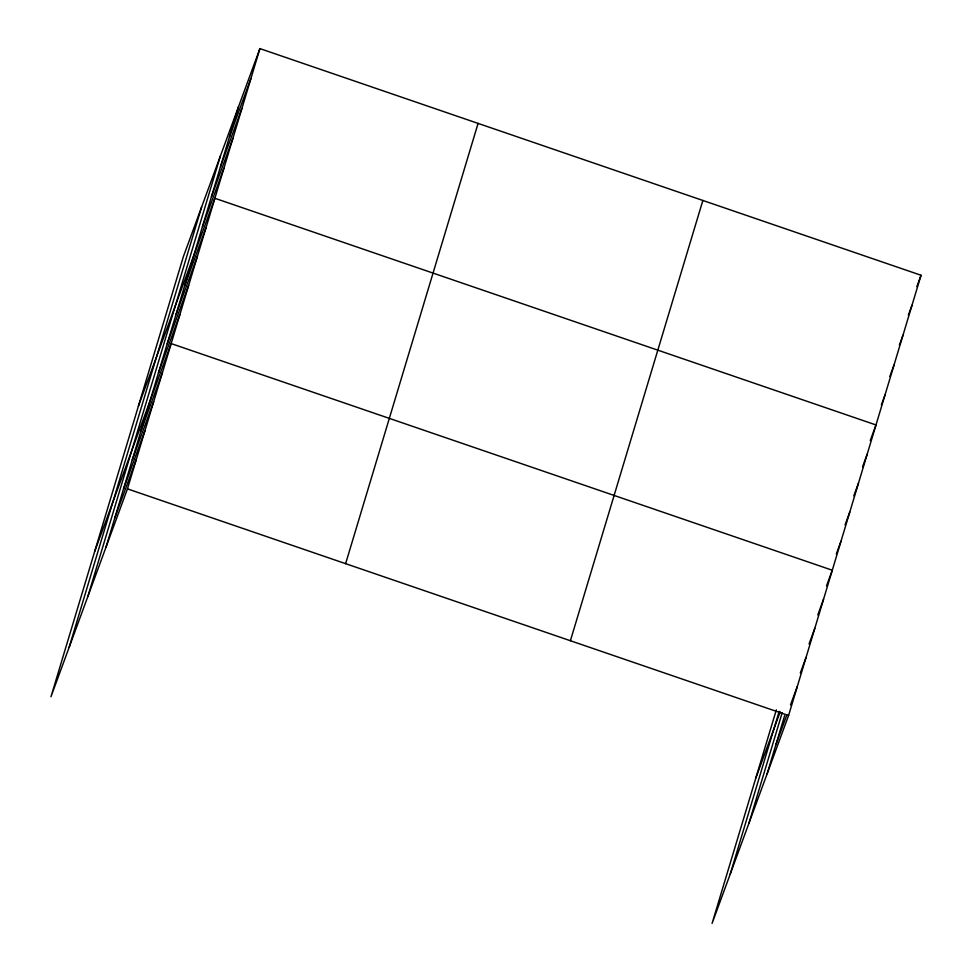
<?xml version="1.0" encoding="UTF-8"?>
<svg xmlns="http://www.w3.org/2000/svg" width="972" height="972" viewBox="0 0 972 972"><rect width="100%" height="100%" fill="white"/><g stroke="black" fill="none" stroke-linecap="round" stroke-linejoin="round"><path stroke-width="1.46" d="M69.133 647.364L201.593 207.097M87.857 596.48L220.316 156.225M106.021 547.102L238.48 106.847M259.913 48.6L183.429 256.474L50.969 696.742L127.454 488.867L259.913 48.6L921.031 275.258L788.571 715.526L712.087 923.4L776.349 709.827M345.619 563.663L478.078 123.395M570.394 640.73L702.865 200.463M730.251 874.022L779.216 711.297M748.975 823.15L782.193 712.731M767.139 773.773L784.623 715.659M229.477 136.785L250.91 78.538M220.474 166.722L241.894 108.475M211.459 196.66L232.891 138.413M202.455 226.598L223.888 168.35M138.389 406.162L214.873 198.288L875.991 424.958L870.244 440.583M184.704 285.586L206.137 227.351M175.956 314.649L197.389 256.401M167.22 343.711L188.641 285.464M158.472 372.762L179.905 314.515M94.685 551.452L171.157 343.578L832.287 570.236L826.528 585.873M140.989 430.875L162.421 372.641M132.253 459.938L153.673 401.691M123.505 488.989L144.937 430.754M114.757 518.052L136.189 459.805M916.851 286.631L921.031 275.258M908.37 315.147L912.028 305.196M899.355 345.084L903.012 335.146M889.83 376.443L894.009 365.083M881.349 404.96L885.006 395.021M862.553 466.791L867.255 454.009M853.805 495.854L858.507 483.072M845.069 524.916L849.771 512.123M836.321 553.967L841.023 541.185M755.803 778.11L780.212 711.771M817.792 614.924L823.539 599.299M809.044 643.986L814.791 628.362M800.308 673.037L806.055 657.412M775.887 744.71L786.858 714.882M790.515 704.943L797.307 686.475M127.454 488.867L788.571 715.526"/></g></svg>
